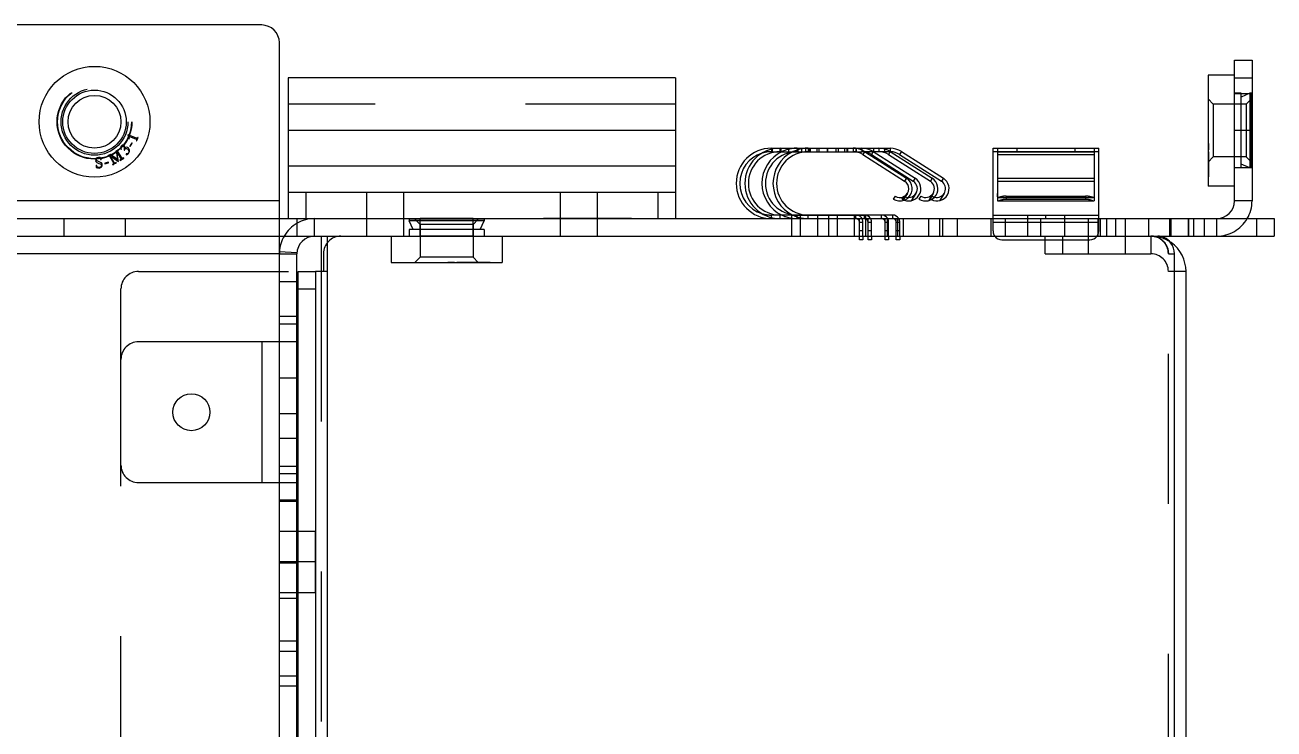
# Model space of a CAD drawing. Header units: millimetres. Extents: x 0 to 8948, y -1340 to 1100.
# Drawn here: x 5076 to 5146.9, y 346.2 to 386.2 of the extents above; entities that cross this region are included whole.
import ezdxf

# ---------------------------------------------------------------- set-up
doc = ezdxf.new("R2010")
doc.units = ezdxf.units.MM
doc.header["$LTSCALE"] = 85.25
doc.linetypes.add('HIDDEN', pattern=[0.2, 0.1, -0.1])
doc.layers.get('0').update_dxf_attribs({"linetype": 'CONTINUOUS'})
for name, color, linetype in [('02___PRT_ALL_AXES', 7, 'CONTINUOUS'), ('03___PRT_ALL_CURVES', 7, 'CONTINUOUS'), ('DEFAULT_2', 8, 'HIDDEN')]:
    doc.layers.add(name, color=color, linetype=linetype)

msp = doc.modelspace()

# ---------------------------------------------------------------- linework, layer by layer
at = {"color": 7, "linetype": 'Continuous'}
for p, q in [((5089.448, 386.243), (4981.948, 386.243)), ((5090.448, 374.243), (5090.448, 385.243)), ((5144.698, 384.243), (5145.698, 384.243)), ((5144.698, 376.243), (5144.698, 384.243)), ((5144.698, 383.393), (5143.198, 383.393)), ((5143.198, 383.393), (5143.198, 377.093)), ((5144.698, 383.243), (5145.698, 383.243)), ((5081.859, 380.007), (5081.848, 379.979)), ((5082.341, 379.807), (5081.859, 380.007)), ((5081.904, 379.924), (5082.318, 379.752)), ((5081.927, 379.797), (5081.904, 379.924)), ((5081.906, 379.792), (5081.927, 379.797)), ((5082.339, 379.709), (5082.328, 379.662)), ((5082.328, 379.662), (5082.342, 379.656)), ((5082.41, 379.858), (5082.387, 379.822)), ((5082.423, 379.853), (5082.41, 379.858)), ((5081.255, 378.606), (5080.849, 378.888)), ((5081.179, 379.087), (5081.255, 378.606)), ((5081.216, 379.022), (5081.435, 378.659)), ((5081.302, 378.486), (5081.216, 379.022)), ((5081.492, 378.7), (5081.279, 379.054)), ((5081.291, 379.123), (5081.333, 379.163)), ((5081.333, 379.163), (5081.326, 379.175)), ((5081.461, 379.179), (5081.479, 379.185)), ((5081.637, 379.131), (5081.657, 379.127)), ((5081.747, 378.896), (5081.754, 378.879)), ((5082.062, 379.545), (5081.948, 379.362)), ((5081.948, 379.362), (5081.981, 379.341)), ((5081.981, 379.341), (5082.095, 379.524)), ((5082.095, 379.524), (5082.062, 379.545)), ((5118.398, 379.243), (5118.398, 379.174)), ((5118.465, 379.192), (5118.465, 379.243)), ((5118.888, 379.243), (5118.888, 379.043)), ((5118.888, 379.043), (5123.537, 379.043)), ((5118.955, 379.043), (5118.955, 379.243)), ((5119.388, 379.043), (5119.388, 379.243)), ((5123.537, 379.243), (5123.537, 379.043)), ((5123.678, 379.03), (5123.586, 378.886)), ((5123.586, 378.886), (5125.967, 377.364)), ((5124.183, 379.054), (5124.076, 378.886)), ((5124.076, 378.886), (5126.457, 377.364)), ((5124.507, 379.043), (5124.201, 379.043)), ((5124.507, 379.243), (5124.507, 379.043)), ((5125.153, 379.054), (5125.046, 378.886)), ((5125.046, 378.886), (5127.427, 377.364)), ((5125.137, 379.243), (5125.137, 379.063)), ((5125.783, 379.054), (5125.676, 378.886)), ((5125.676, 378.886), (5128.057, 377.364)), ((5130.988, 375.243), (5130.988, 379.243)), ((5131.238, 379.043), (5130.988, 379.043)), ((5136.988, 379.043), (5136.738, 379.043)), ((5136.988, 375.243), (5136.988, 379.243)), ((5080.039, 378.277), (5080.052, 378.279)), ((5080.039, 378.277), (5080.044, 378.142)), ((5080.318, 378.579), (5080.306, 378.578)), ((5080.318, 378.578), (5080.311, 378.682)), ((5080.738, 378.446), (5080.532, 378.383)), ((5080.532, 378.383), (5080.543, 378.346)), ((5080.543, 378.346), (5080.75, 378.409)), ((5080.703, 378.8), (5080.71, 378.787)), ((5080.71, 378.787), (5080.786, 378.821)), ((5080.75, 378.409), (5080.738, 378.446)), ((5080.786, 378.821), (5081.034, 378.41)), ((5080.814, 378.826), (5081.302, 378.486)), ((5081.057, 378.424), (5080.814, 378.826)), ((5081.016, 378.347), (5080.978, 378.313)), ((5080.978, 378.313), (5080.986, 378.3)), ((5081.18, 378.434), (5081.103, 378.399)), ((5081.187, 378.422), (5081.18, 378.434)), ((5081.433, 378.6), (5081.392, 378.563)), ((5081.392, 378.563), (5081.4, 378.55)), ((5081.615, 378.697), (5081.541, 378.67)), ((5081.622, 378.684), (5081.615, 378.697)), ((5126.075, 377.533), (5125.967, 377.364)), ((5126.565, 377.533), (5126.457, 377.364)), ((5127.535, 377.533), (5127.427, 377.364)), ((5128.165, 377.533), (5128.057, 377.364)), ((5144.698, 377.093), (5143.198, 377.093)), ((5090.448, 376.243), (4774.448, 376.243)), ((5090.948, 376.743), (5090.948, 375.243)), ((5091.948, 376.743), (5091.948, 375.243)), ((5111.948, 376.743), (5111.948, 375.243)), ((5112.948, 376.743), (5112.948, 375.243)), ((5125.429, 376.522), (5125.321, 376.353)), ((5125.919, 376.522), (5125.811, 376.353)), ((5125.887, 376.311), (5125.855, 376.261)), ((5126.119, 376.674), (5125.996, 376.482)), ((5126.609, 376.674), (5126.345, 376.261)), ((5126.889, 376.522), (5126.781, 376.353)), ((5127.579, 376.674), (5127.315, 376.261)), ((5128.209, 376.674), (5127.945, 376.261)), ((5145.698, 376.243), (5144.698, 376.243)), ((5125.288, 375.443), (5118.888, 375.443)), ((5118.888, 375.243), (5118.888, 375.443)), ((5123.688, 375.243), (5123.688, 375.443)), ((5124.658, 375.243), (5124.658, 375.443)), ((5125.288, 375.243), (5125.288, 375.443)), ((5130.988, 375.443), (5136.988, 375.443)), ((4773.448, 375.243), (5146.948, 375.243)), ((5118.398, 375.243), (5118.398, 375.312)), ((5127.948, 375.243), (5127.948, 374.243)), ((5128.948, 375.243), (5128.948, 374.243)), ((5136.948, 375.243), (5136.948, 374.243)), ((5137.948, 375.243), (5137.948, 374.243)), ((5145.948, 375.243), (5145.948, 374.243)), ((5146.948, 375.243), (5146.948, 374.243)), ((5092.824, 374.243), (5092.824, 372.243)), ((5123.598, 374.043), (5123.398, 374.043)), ((5123.598, 374.243), (5123.598, 374.043)), ((5124.088, 374.043), (5123.888, 374.043)), ((5124.088, 374.243), (5124.088, 374.043)), ((5125.058, 374.043), (5124.858, 374.043)), ((5125.058, 374.243), (5125.058, 374.043)), ((5125.688, 374.043), (5125.488, 374.043)), ((5125.688, 374.243), (5125.688, 374.043)), ((5131.488, 374.043), (5136.488, 374.043)), ((5090.448, 373.243), (5091.448, 373.243)), ((5091.449, 373.297), (5090.451, 373.35)), ((5091.508, 372.243), (5092.508, 372.243)), ((5091.508, 324.943), (5091.508, 372.243)), ((5141.948, 372.243), (5141.29, 372.243)), ((5091.508, 371.243), (5092.508, 371.243)), ((5091.448, 369.243), (5090.448, 369.243)), ((5091.448, 359.243), (5090.448, 359.243))]:
    msp.add_line(p, q, dxfattribs=at)
at = {"color": 3, "linetype": 'Continuous'}
for p, q in [((5145.698, 384.243), (5145.698, 376.243)), ((5112.948, 383.243), (5090.948, 383.243)), ((5090.948, 383.243), (5090.948, 376.743)), ((5112.948, 383.243), (5112.948, 376.743)), ((5112.948, 380.243), (5090.948, 380.243)), ((5118.398, 379.243), (5125.137, 379.243)), ((5123.75, 379.018), (5126.075, 377.533)), ((5124.183, 379.054), (5126.565, 377.533)), ((5125.153, 379.054), (5127.535, 377.533)), ((5125.783, 379.054), (5128.165, 377.533)), ((5130.988, 379.243), (5136.988, 379.243)), ((5131.238, 379.243), (5131.238, 376.261)), ((5131.238, 379.054), (5136.738, 379.054)), ((5136.738, 379.243), (5136.738, 376.261)), ((5090.948, 378.243), (5112.948, 378.243)), ((5131.238, 377.533), (5136.738, 377.533)), ((5090.948, 376.743), (5112.948, 376.743)), ((5131.255, 376.243), (5136.721, 376.243)), ((4774.448, 374.243), (5146.948, 374.243)), ((5090.448, 308.243), (5090.448, 374.243)), ((5093.166, 374.243), (5093.166, 324.943)), ((5123.398, 374.043), (5123.398, 374.243)), ((5123.888, 374.043), (5123.888, 374.243)), ((5124.858, 374.043), (5124.858, 374.243)), ((5125.488, 374.043), (5125.488, 374.243)), ((5090.448, 373.243), (4774.448, 373.243)), ((5091.448, 308.243), (5091.448, 373.243)), ((5141.29, 324.943), (5141.29, 373.243)), ((5092.508, 372.243), (5092.508, 324.943)), ((5093.166, 372.243), (5092.521, 372.243)), ((5141.948, 324.943), (5141.948, 372.243)), ((5091.448, 368.243), (5090.448, 368.243)), ((5090.448, 360.243), (5091.448, 360.243))]:
    msp.add_line(p, q, dxfattribs=at)
at = {"color": 7, "linetype": 'Continuous'}
for radius in [3.15, 1.8, 1.5]:
    msp.add_circle((5079.948, 380.743), radius, dxfattribs=at)
for centre, radius, start, end in [((5089.448, 385.243), 1, 0, 90), ((5080.515, 380.362), 1.438, 297.53662, 301.08982), ((5118.398, 377.243), 1.8, 107.45801, 252.54199), ((5118.888, 377.243), 1.8, 90, 270), ((5119.858, 377.243), 1.8, 90, 270), ((5120.488, 377.243), 1.8, 90, 270), ((5123.047, 378.043), 1, 57.42764, 90), ((5123.537, 378.043), 1, 57.42764, 90), ((5124.507, 378.043), 1, 57.42764, 90), ((5125.137, 378.043), 1, 57.42764, 87.70204), ((5126.188, 376.943), 0.5, 237.42764, 57.42764), ((5125.698, 376.943), 0.5, 299.22956, 57.42764), ((5127.158, 376.943), 0.5, 237.42764, 57.42764), ((5127.788, 376.943), 0.5, 255.51674, 57.42764), ((5125.698, 376.943), 0.5, 237.42764, 293.29079), ((5143.698, 376.243), 1, 270, 0), ((5123.688, 375.043), 0.4, 30.35556, 90), ((5124.658, 375.043), 0.4, 30.35556, 90), ((5125.288, 375.043), 0.4, 30.35556, 90), ((5092.448, 373.243), 2, 149.85065, 176.92308), ((5131.488, 374.543), 0.5, 216.98741, 270), ((5136.488, 374.543), 0.5, 270, 321.42857)]:
    msp.add_arc(centre, radius, start, end, dxfattribs=at)
at = {"color": 3, "linetype": 'Continuous'}
for centre, radius, start, end in [((5118.398, 377.243), 2, 90, 270), ((5118.888, 377.243), 2, 90, 270), ((5119.858, 377.243), 2, 115.38908, 244.61092), ((5120.488, 377.243), 2, 117.0318, 242.9682), ((5123.537, 378.043), 1.2, 57.42764, 90), ((5124.507, 378.043), 1.2, 57.42764, 90), ((5125.137, 378.043), 1.2, 57.42764, 90), ((5126.188, 376.943), 0.7, 237.42764, 57.42764), ((5125.698, 376.943), 0.7, 314.42882, 57.42764), ((5127.158, 376.943), 0.7, 237.42764, 57.42764), ((5127.788, 376.943), 0.7, 242.93921, 57.42764), ((5125.698, 376.943), 0.7, 237.42764, 290.25613), ((5143.698, 376.243), 2, 329.86467, 0), ((5092.448, 373.243), 1, 90, 180), ((5139.948, 372.243), 2, 0, 54.74975)]:
    msp.add_arc(centre, radius, start, end, dxfattribs=at)
at = {"color": 7, "linetype": 'Continuous'}
for points in [[(5081.848, 379.979), (5081.877, 379.903), (5081.897, 379.841), (5081.906, 379.792)], [(5082.318, 379.752), (5082.337, 379.744), (5082.344, 379.729), (5082.339, 379.709)], [(5082.387, 379.822), (5082.375, 379.804), (5082.361, 379.799), (5082.341, 379.807)], [(5082.342, 379.656), (5082.352, 379.685), (5082.365, 379.719), (5082.38, 379.755)], [(5082.38, 379.755), (5082.395, 379.792), (5082.409, 379.824), (5082.423, 379.853)], [(5080.849, 378.888), (5080.837, 378.878), (5080.813, 378.863), (5080.779, 378.843)], [(5081.326, 379.175), (5081.305, 379.16), (5081.282, 379.146), (5081.257, 379.131)], [(5081.279, 379.054), (5081.27, 379.068), (5081.266, 379.081), (5081.268, 379.091)], [(5081.268, 379.091), (5081.27, 379.1), (5081.277, 379.111), (5081.291, 379.123)], [(5081.434, 379.288), (5081.432, 379.256), (5081.441, 379.219), (5081.461, 379.179)], [(5081.474, 379.378), (5081.449, 379.35), (5081.436, 379.32), (5081.434, 379.288)], [(5081.479, 379.185), (5081.466, 379.212), (5081.461, 379.238), (5081.465, 379.264)], [(5081.465, 379.264), (5081.469, 379.29), (5081.478, 379.313), (5081.494, 379.331)], [(5081.553, 379.422), (5081.523, 379.417), (5081.497, 379.403), (5081.474, 379.378)], [(5081.494, 379.331), (5081.511, 379.349), (5081.531, 379.359), (5081.552, 379.361)], [(5081.552, 379.361), (5081.575, 379.363), (5081.596, 379.357), (5081.614, 379.34)], [(5081.624, 379.405), (5081.607, 379.42), (5081.583, 379.426), (5081.553, 379.422)], [(5081.614, 379.34), (5081.64, 379.317), (5081.648, 379.265), (5081.64, 379.183)], [(5081.658, 379.341), (5081.653, 379.368), (5081.642, 379.389), (5081.624, 379.405)], [(5081.64, 379.183), (5081.638, 379.165), (5081.637, 379.147), (5081.637, 379.131)], [(5081.657, 379.127), (5081.658, 379.158), (5081.665, 379.182), (5081.68, 379.199)], [(5081.66, 379.239), (5081.663, 379.281), (5081.663, 379.315), (5081.658, 379.341)], [(5081.76, 379.292), (5081.72, 379.291), (5081.687, 379.273), (5081.66, 379.239)], [(5081.68, 379.199), (5081.699, 379.221), (5081.725, 379.23), (5081.756, 379.227)], [(5081.754, 378.916), (5081.749, 378.91), (5081.747, 378.904), (5081.747, 378.896)], [(5081.79, 378.931), (5081.773, 378.928), (5081.761, 378.923), (5081.754, 378.916)], [(5081.754, 378.879), (5081.764, 378.87), (5081.78, 378.87), (5081.802, 378.88)], [(5081.756, 379.227), (5081.788, 379.224), (5081.818, 379.21), (5081.847, 379.184)], [(5081.87, 379.247), (5081.836, 379.277), (5081.799, 379.292), (5081.76, 379.292)], [(5081.876, 378.97), (5081.86, 378.952), (5081.831, 378.939), (5081.79, 378.931)], [(5081.802, 378.88), (5081.823, 378.89), (5081.849, 378.91), (5081.877, 378.941)], [(5081.847, 379.184), (5081.881, 379.153), (5081.901, 379.116), (5081.906, 379.074)], [(5081.939, 379.1), (5081.937, 379.158), (5081.914, 379.207), (5081.87, 379.247)], [(5081.906, 379.074), (5081.911, 379.031), (5081.9, 378.997), (5081.876, 378.97)], [(5081.877, 378.941), (5081.92, 378.989), (5081.941, 379.042), (5081.939, 379.1)], [(5080.05, 378.653), (5080.02, 378.621), (5080.007, 378.584), (5080.012, 378.541)], [(5080.012, 378.541), (5080.016, 378.507), (5080.031, 378.478), (5080.058, 378.454)], [(5080.175, 378.708), (5080.122, 378.702), (5080.08, 378.683), (5080.05, 378.653)], [(5080.118, 378.174), (5080.084, 378.2), (5080.062, 378.234), (5080.052, 378.279)], [(5080.059, 378.576), (5080.056, 378.601), (5080.064, 378.624), (5080.084, 378.645)], [(5080.058, 378.454), (5080.086, 378.43), (5080.133, 378.405), (5080.199, 378.38)], [(5080.091, 378.523), (5080.071, 378.538), (5080.061, 378.556), (5080.059, 378.576)], [(5080.084, 378.645), (5080.104, 378.666), (5080.131, 378.679), (5080.163, 378.682)], [(5080.209, 378.466), (5080.15, 378.49), (5080.111, 378.508), (5080.091, 378.523)], [(5080.225, 378.143), (5080.187, 378.139), (5080.152, 378.149), (5080.118, 378.174)], [(5080.163, 378.682), (5080.232, 378.689), (5080.279, 378.654), (5080.306, 378.578)], [(5080.311, 378.682), (5080.273, 378.705), (5080.228, 378.714), (5080.175, 378.708)], [(5080.199, 378.38), (5080.247, 378.361), (5080.281, 378.344), (5080.303, 378.328)], [(5080.208, 378.116), (5080.272, 378.123), (5080.319, 378.144), (5080.351, 378.178)], [(5080.341, 378.402), (5080.314, 378.421), (5080.269, 378.443), (5080.209, 378.466)], [(5080.311, 378.184), (5080.289, 378.16), (5080.26, 378.147), (5080.225, 378.143)], [(5080.303, 378.328), (5080.325, 378.312), (5080.337, 378.29), (5080.34, 378.264)], [(5080.34, 378.264), (5080.343, 378.234), (5080.333, 378.207), (5080.311, 378.184)], [(5080.391, 378.307), (5080.386, 378.35), (5080.369, 378.382), (5080.341, 378.402)], [(5080.351, 378.178), (5080.383, 378.213), (5080.396, 378.256), (5080.391, 378.307)], [(5080.779, 378.843), (5080.738, 378.818), (5080.712, 378.803), (5080.703, 378.8)], [(5080.986, 378.3), (5081.025, 378.326), (5081.059, 378.348), (5081.085, 378.364)], [(5081.044, 378.38), (5081.043, 378.373), (5081.033, 378.362), (5081.016, 378.347)], [(5081.034, 378.41), (5081.041, 378.398), (5081.045, 378.387), (5081.044, 378.38)], [(5081.103, 378.399), (5081.087, 378.391), (5081.072, 378.399), (5081.057, 378.424)], [(5081.085, 378.364), (5081.121, 378.385), (5081.155, 378.405), (5081.187, 378.422)], [(5081.4, 378.55), (5081.441, 378.577), (5081.477, 378.6), (5081.51, 378.62)], [(5081.449, 378.625), (5081.449, 378.618), (5081.444, 378.609), (5081.433, 378.6)], [(5081.435, 378.659), (5081.445, 378.643), (5081.449, 378.632), (5081.449, 378.625)], [(5081.516, 378.67), (5081.509, 378.673), (5081.502, 378.684), (5081.492, 378.7)], [(5081.51, 378.62), (5081.534, 378.634), (5081.572, 378.656), (5081.622, 378.684)], [(5081.541, 378.67), (5081.531, 378.666), (5081.522, 378.666), (5081.516, 378.67)], [(5080.044, 378.142), (5080.095, 378.119), (5080.15, 378.11), (5080.208, 378.116)]]:
    msp.add_open_spline(points, degree=3, dxfattribs=at)
at = {"color": 3, "linetype": 'Continuous'}
for points, knots in [([(5131.238, 376.261), (5131.238, 376.256), (5131.239, 376.246), (5131.249, 376.243), (5131.253, 376.243)], [0, 0, 0, 0, 0.522737, 1, 1, 1, 1]), ([(5136.722, 376.243), (5136.727, 376.243), (5136.737, 376.246), (5136.738, 376.256), (5136.738, 376.261)], [0, 0, 0, 0, 0.477267, 1, 1, 1, 1])]:
    msp.add_open_spline(points, degree=3, knots=knots, dxfattribs=at)
for points in [[(5140.71, 374.167), (5140.598, 374.216), (5140.473, 374.243), (5140.35, 374.243)], [(5141.093, 373.856), (5140.996, 373.989), (5140.86, 374.101), (5140.71, 374.167)], [(5141.29, 373.243), (5141.29, 373.458), (5141.219, 373.682), (5141.093, 373.856)]]:
    msp.add_open_spline(points, degree=3, dxfattribs=at)
at = {"layer": '02___PRT_ALL_AXES', "color": 8, "linetype": 'HIDDEN'}
for p, q in [((5144.698, 382.343), (5145.698, 382.343)), ((5144.698, 378.143), (5144.698, 382.343)), ((5145.698, 378.143), (5145.698, 382.343)), ((5145.698, 380.243), (5144.698, 380.243)), ((5144.698, 378.143), (5145.698, 378.143)), ((5095.398, 376.743), (5097.498, 376.743)), ((5095.398, 376.743), (5095.398, 374.243)), ((5097.498, 376.743), (5097.498, 374.243)), ((5106.398, 376.743), (5108.498, 376.743)), ((5106.398, 376.743), (5106.398, 374.243)), ((5108.498, 376.743), (5108.498, 374.243)), ((5119.548, 375.443), (5123.738, 375.443)), ((5119.548, 375.443), (5119.548, 374.243)), ((5120.038, 375.443), (5120.038, 374.243)), ((5121.008, 375.443), (5121.008, 374.243)), ((5121.638, 375.443), (5121.638, 374.243)), ((5121.648, 375.443), (5121.648, 374.243)), ((5122.138, 375.443), (5122.138, 374.243)), ((5123.108, 375.443), (5123.108, 374.243)), ((5123.738, 375.443), (5123.738, 374.243)), ((5132.938, 375.443), (5135.038, 375.443)), ((5132.938, 375.443), (5132.938, 374.243)), ((5133.988, 375.243), (5133.988, 375.443)), ((5135.038, 375.443), (5135.038, 374.243)), ((5078.198, 375.243), (5081.698, 375.243)), ((5078.198, 375.243), (5078.198, 374.243)), ((5081.698, 375.243), (5081.698, 374.243)), ((5090.448, 374.243), (5090.448, 375.243)), ((5095.398, 375.243), (5097.498, 375.243)), ((5101.448, 375.243), (5098.448, 375.243)), ((5098.448, 374.243), (5098.448, 375.243)), ((5101.448, 374.243), (5101.448, 375.243)), ((5106.398, 375.243), (5108.498, 375.243)), ((5119.548, 375.243), (5123.738, 375.243)), ((5132.938, 375.243), (5135.038, 375.243)), ((5136.398, 375.243), (5138.498, 375.243)), ((5136.398, 375.243), (5136.398, 373.243)), ((5137.448, 374.243), (5137.448, 375.243)), ((5138.498, 375.243), (5138.498, 373.243)), ((5078.198, 374.243), (5081.698, 374.243)), ((5095.398, 374.243), (5097.498, 374.243)), ((5101.448, 374.243), (5098.448, 374.243)), ((5106.398, 374.243), (5108.498, 374.243)), ((5119.548, 374.243), (5123.738, 374.243)), ((5132.938, 374.243), (5135.038, 374.243)), ((5136.398, 374.243), (5138.498, 374.243)), ((5136.398, 373.243), (5138.498, 373.243)), ((5090.448, 357.493), (5091.448, 357.493)), ((5090.448, 353.993), (5090.448, 357.493)), ((5091.448, 353.993), (5091.448, 357.493)), ((5091.508, 357.493), (5092.508, 357.493)), ((5091.508, 353.993), (5091.508, 357.493)), ((5092.508, 353.993), (5092.508, 357.493)), ((5091.448, 355.743), (5090.448, 355.743)), ((5092.508, 355.743), (5091.508, 355.743)), ((5090.448, 353.993), (5091.448, 353.993)), ((5091.508, 353.993), (5092.508, 353.993))]:
    msp.add_line(p, q, dxfattribs=at)
msp.add_circle((5079.948, 380.743), 2.1, dxfattribs=at)
at = {"layer": '02___PRT_ALL_AXES', "color": 3, "linetype": 'Continuous'}
msp.add_circle((5085.448, 364.243), 1.05, dxfattribs=at)
at = {"layer": '03___PRT_ALL_CURVES', "color": 8, "linetype": 'HIDDEN'}
msp.add_line((5110.448, 375.243), (5105.448, 375.243), dxfattribs=at)
at = {"layer": 'DEFAULT_2', "color": 8, "linetype": 'HIDDEN'}
for p, q in [((5112.948, 381.743), (5090.948, 381.743)), ((5143.498, 381.743), (5143.198, 382.043)), ((5145.368, 381.743), (5143.498, 381.743)), ((5143.498, 381.743), (5143.498, 378.743)), ((5145.078, 382.368), (5144.698, 382.368)), ((5145.568, 382.368), (5145.078, 382.143)), ((5145.078, 378.118), (5145.078, 382.368)), ((5145.668, 382.043), (5145.368, 381.743)), ((5145.368, 381.743), (5145.368, 378.743)), ((5145.668, 382.368), (5145.568, 382.368)), ((5145.568, 382.368), (5145.568, 378.118)), ((5145.668, 378.118), (5145.668, 382.368)), ((5118.398, 379.174), (5118.398, 379.043)), ((5118.398, 379.043), (5118.888, 379.043)), ((5118.448, 379.043), (5118.448, 379.243)), ((5118.465, 379.043), (5118.465, 379.192)), ((5118.898, 379.043), (5118.898, 379.243)), ((5118.938, 379.043), (5118.938, 379.243)), ((5119.858, 379.243), (5119.858, 379.043)), ((5119.908, 379.043), (5119.908, 379.243)), ((5119.925, 379.043), (5119.925, 379.243)), ((5120.098, 379.243), (5120.098, 379.043)), ((5120.358, 379.043), (5120.358, 379.243)), ((5120.488, 379.243), (5120.488, 379.043)), ((5120.538, 379.043), (5120.538, 379.243)), ((5120.555, 379.043), (5120.555, 379.243)), ((5120.588, 379.243), (5120.588, 379.043)), ((5120.598, 379.243), (5120.598, 379.043)), ((5120.988, 379.043), (5120.988, 379.243)), ((5121.088, 379.243), (5121.088, 379.043)), ((5121.098, 379.243), (5121.098, 379.043)), ((5121.558, 379.243), (5121.558, 379.043)), ((5121.588, 379.243), (5121.588, 379.043)), ((5122.058, 379.243), (5122.058, 379.043)), ((5122.188, 379.243), (5122.188, 379.043)), ((5122.558, 379.243), (5122.558, 379.043)), ((5122.688, 379.243), (5122.688, 379.043)), ((5122.748, 379.043), (5122.748, 379.243)), ((5123.047, 379.243), (5123.047, 379.043)), ((5123.188, 379.243), (5123.188, 379.043)), ((5123.238, 379.043), (5123.238, 379.243)), ((5124.201, 379.043), (5123.537, 379.043)), ((5123.693, 379.054), (5123.678, 379.03)), ((5123.693, 379.054), (5123.75, 379.018)), ((5124.208, 379.043), (5124.208, 379.243)), ((5125.137, 379.043), (5124.507, 379.043)), ((5124.838, 379.043), (5124.838, 379.243)), ((5125.137, 379.063), (5125.137, 379.043)), ((5131.238, 379.043), (5136.738, 379.043)), ((5131.238, 378.886), (5136.738, 378.886)), ((5132.338, 379.243), (5132.338, 379.043)), ((5135.638, 379.243), (5135.638, 379.043)), ((5143.218, 379.507), (5143.198, 379.507)), ((5143.198, 379.479), (5143.218, 379.479)), ((5143.218, 379.424), (5143.198, 379.424)), ((5143.218, 379.358), (5143.198, 379.358)), ((5143.218, 379.353), (5143.198, 379.353)), ((5143.198, 379.322), (5143.218, 379.322)), ((5143.218, 379.307), (5143.198, 379.307)), ((5143.198, 379.303), (5143.218, 379.303)), ((5143.218, 379.297), (5143.198, 379.297)), ((5143.218, 379.292), (5143.198, 379.292)), ((5143.218, 379.255), (5143.198, 379.255)), ((5143.198, 379.252), (5143.218, 379.252)), ((5143.218, 379.209), (5143.198, 379.209)), ((5143.218, 379.162), (5143.198, 379.162)), ((5143.198, 379.156), (5143.218, 379.156)), ((5143.218, 379.045), (5143.198, 379.045)), ((5143.218, 379.024), (5143.198, 379.024)), ((5143.218, 378.923), (5143.198, 378.923)), ((5143.218, 378.922), (5143.198, 378.922)), ((5143.218, 378.905), (5143.198, 378.905)), ((5143.218, 378.878), (5143.198, 378.878)), ((5143.218, 379.507), (5143.218, 379.156)), ((5143.218, 379.045), (5143.218, 377.614)), ((5143.218, 378.862), (5143.198, 378.862)), ((5143.218, 378.862), (5143.198, 378.862)), ((5143.218, 378.861), (5143.198, 378.861)), ((5143.218, 378.841), (5143.198, 378.841)), ((5143.218, 378.84), (5143.198, 378.84)), ((5143.218, 378.831), (5143.198, 378.831)), ((5143.218, 378.792), (5143.198, 378.792)), ((5143.218, 378.788), (5143.198, 378.788)), ((5143.218, 378.764), (5143.198, 378.764)), ((5143.218, 378.747), (5143.198, 378.747)), ((5143.498, 378.743), (5143.198, 378.443)), ((5143.218, 378.739), (5143.198, 378.739)), ((5143.218, 378.727), (5143.198, 378.727)), ((5143.218, 378.727), (5143.198, 378.727)), ((5143.218, 378.699), (5143.198, 378.699)), ((5143.218, 378.684), (5143.198, 378.684)), ((5143.218, 378.683), (5143.198, 378.683)), ((5143.218, 378.679), (5143.198, 378.679)), ((5143.198, 378.675), (5143.218, 378.675)), ((5143.218, 378.663), (5143.198, 378.663)), ((5143.218, 378.631), (5143.198, 378.631)), ((5143.218, 378.631), (5143.198, 378.631)), ((5143.198, 378.627), (5143.218, 378.627)), ((5143.218, 378.623), (5143.198, 378.623)), ((5143.218, 378.6), (5143.198, 378.6)), ((5143.218, 378.591), (5143.198, 378.591)), ((5143.218, 378.587), (5143.198, 378.587)), ((5143.218, 378.574), (5143.198, 378.574)), ((5143.198, 378.554), (5143.218, 378.554)), ((5143.218, 378.522), (5143.198, 378.522)), ((5143.218, 378.47), (5143.198, 378.47)), ((5143.218, 378.441), (5143.198, 378.441)), ((5143.218, 378.431), (5143.198, 378.431)), ((5143.218, 378.416), (5143.198, 378.416)), ((5143.218, 378.396), (5143.198, 378.396)), ((5143.198, 378.388), (5143.218, 378.388)), ((5143.218, 378.38), (5143.198, 378.38)), ((5143.198, 378.379), (5143.218, 378.379)), ((5143.198, 378.372), (5143.218, 378.372)), ((5143.218, 378.343), (5143.198, 378.343)), ((5143.218, 378.326), (5143.198, 378.326)), ((5143.218, 378.321), (5143.198, 378.321)), ((5143.218, 378.3), (5143.198, 378.3)), ((5143.218, 378.287), (5143.198, 378.287)), ((5143.218, 378.21), (5143.198, 378.21)), ((5143.218, 378.208), (5143.198, 378.208)), ((5143.218, 378.2), (5143.198, 378.2)), ((5143.218, 378.197), (5143.198, 378.197)), ((5143.218, 378.184), (5143.198, 378.184)), ((5143.218, 378.183), (5143.198, 378.183)), ((5143.218, 378.182), (5143.198, 378.182)), ((5143.218, 378.17), (5143.198, 378.17)), ((5143.198, 378.17), (5143.218, 378.17)), ((5143.198, 378.167), (5143.218, 378.167)), ((5145.368, 378.743), (5143.498, 378.743)), ((5145.568, 378.118), (5145.078, 378.343)), ((5145.668, 378.443), (5145.368, 378.743)), ((5143.198, 378.159), (5143.218, 378.159)), ((5143.218, 378.153), (5143.198, 378.153)), ((5143.218, 378.145), (5143.198, 378.145)), ((5143.218, 378.125), (5143.198, 378.125)), ((5143.218, 378.12), (5143.198, 378.12)), ((5143.218, 378.106), (5143.198, 378.106)), ((5143.218, 378.1), (5143.198, 378.1)), ((5143.218, 378.079), (5143.198, 378.079)), ((5143.218, 378.078), (5143.198, 378.078)), ((5143.218, 378.076), (5143.198, 378.076)), ((5143.218, 378.063), (5143.198, 378.063)), ((5143.198, 378.05), (5143.218, 378.05)), ((5143.218, 378.041), (5143.198, 378.041)), ((5143.218, 378.023), (5143.198, 378.023)), ((5143.218, 377.986), (5143.198, 377.986)), ((5143.218, 377.966), (5143.198, 377.966)), ((5143.218, 377.954), (5143.198, 377.954)), ((5143.218, 377.946), (5143.198, 377.946)), ((5143.218, 377.934), (5143.198, 377.934)), ((5143.218, 377.924), (5143.198, 377.924)), ((5143.218, 377.922), (5143.198, 377.922)), ((5143.198, 377.91), (5143.218, 377.91)), ((5143.218, 377.909), (5143.198, 377.909)), ((5143.218, 377.902), (5143.198, 377.902)), ((5143.198, 377.899), (5143.218, 377.899)), ((5143.198, 377.896), (5143.218, 377.896)), ((5143.218, 377.883), (5143.198, 377.883)), ((5143.218, 377.88), (5143.198, 377.88)), ((5143.218, 377.88), (5143.198, 377.88)), ((5143.218, 377.864), (5143.198, 377.864)), ((5143.218, 377.847), (5143.198, 377.847)), ((5143.218, 377.846), (5143.198, 377.846)), ((5143.218, 377.828), (5143.198, 377.828)), ((5143.218, 377.813), (5143.198, 377.813)), ((5143.218, 377.807), (5143.198, 377.807)), ((5143.198, 377.8), (5143.218, 377.8)), ((5143.218, 377.779), (5143.198, 377.779)), ((5143.218, 377.777), (5143.198, 377.777)), ((5143.218, 377.764), (5143.198, 377.764)), ((5143.218, 377.684), (5143.198, 377.684)), ((5143.218, 377.678), (5143.198, 377.678)), ((5143.218, 377.674), (5143.198, 377.674)), ((5143.218, 377.643), (5143.198, 377.643)), ((5143.198, 377.642), (5143.218, 377.642)), ((5143.218, 377.616), (5143.198, 377.616)), ((5143.198, 377.614), (5143.218, 377.614)), ((5145.078, 378.118), (5144.698, 378.118)), ((5145.668, 378.118), (5145.568, 378.118)), ((5131.238, 377.364), (5136.738, 377.364)), ((5125.996, 376.482), (5125.887, 376.311)), ((5127.519, 376.522), (5127.411, 376.353)), ((5131.296, 376.443), (5136.679, 376.443)), ((5131.738, 376.522), (5136.238, 376.522)), ((5131.738, 376.522), (5131.738, 376.353)), ((5131.738, 376.353), (5136.238, 376.353)), ((5136.238, 376.522), (5136.238, 376.353)), ((5118.888, 375.443), (5118.398, 375.443)), ((5118.398, 375.312), (5118.398, 375.443)), ((5119.858, 375.243), (5119.858, 375.443)), ((5120.488, 375.243), (5120.488, 375.443)), ((5123.198, 375.243), (5123.198, 375.443)), ((5091.448, 375.243), (5091.448, 374.243)), ((5092.448, 374.243), (5092.448, 375.243)), ((5102.073, 375.213), (5097.823, 375.213)), ((5097.823, 375.213), (5097.823, 375.113)), ((5102.073, 375.113), (5097.823, 375.113)), ((5098.048, 374.623), (5097.823, 375.113)), ((5102.073, 374.623), (5097.823, 374.623)), ((5097.823, 374.623), (5097.823, 374.243)), ((5098.448, 374.913), (5098.148, 375.213)), ((5101.448, 374.913), (5098.448, 374.913)), ((5098.448, 374.913), (5098.448, 373.043)), ((5101.448, 374.913), (5101.748, 375.213)), ((5101.448, 374.913), (5101.448, 373.043)), ((5101.848, 374.623), (5102.073, 375.113)), ((5102.073, 375.213), (5102.073, 375.113)), ((5102.073, 374.623), (5102.073, 374.243)), ((5123.398, 375.043), (5123.398, 375.243)), ((5123.398, 375.043), (5123.598, 375.043)), ((5123.398, 374.243), (5123.398, 375.043)), ((5123.598, 374.243), (5123.598, 375.043)), ((5123.888, 375.043), (5123.888, 375.243)), ((5123.888, 375.043), (5124.088, 375.043)), ((5123.888, 374.243), (5123.888, 375.043)), ((5124.088, 374.243), (5124.088, 375.043)), ((5124.858, 375.043), (5124.858, 375.243)), ((5124.858, 375.043), (5125.058, 375.043)), ((5124.858, 374.243), (5124.858, 375.043)), ((5124.998, 374.243), (5124.998, 375.243)), ((5125.058, 374.243), (5125.058, 375.043)), ((5125.488, 375.043), (5125.488, 375.243)), ((5125.488, 375.043), (5125.688, 375.043)), ((5125.488, 374.243), (5125.488, 375.043)), ((5125.588, 374.243), (5125.588, 375.243)), ((5125.688, 374.243), (5125.688, 375.043)), ((5125.898, 374.243), (5125.898, 375.243)), ((5125.908, 374.243), (5125.908, 375.243)), ((5127.338, 374.243), (5127.338, 375.243)), ((5128.138, 374.243), (5128.138, 375.243)), ((5130.888, 374.243), (5130.888, 375.243)), ((5130.988, 374.543), (5130.988, 375.243)), ((5130.988, 375.043), (5136.988, 375.043)), ((5131.698, 374.243), (5131.698, 375.243)), ((5133.698, 374.243), (5133.698, 375.243)), ((5136.988, 374.543), (5136.988, 375.243)), ((5137.088, 374.243), (5137.088, 375.243)), ((5139.838, 374.243), (5139.838, 375.243)), ((5141.038, 374.243), (5141.038, 375.243)), ((5141.098, 374.243), (5141.098, 375.243)), ((5142.098, 374.243), (5142.098, 375.243)), ((5142.108, 374.243), (5142.108, 375.243)), ((5142.388, 374.243), (5142.388, 375.243)), ((5142.998, 374.243), (5142.998, 375.243)), ((5143.698, 374.243), (5143.698, 375.243)), ((5096.798, 374.243), (5096.798, 372.743)), ((5103.098, 374.243), (5103.098, 372.743)), ((5123.598, 374.543), (5123.398, 374.543)), ((5124.088, 374.543), (5123.888, 374.543)), ((5125.058, 374.543), (5124.858, 374.543)), ((5125.688, 374.543), (5125.488, 374.543)), ((5133.948, 373.243), (5133.948, 374.243)), ((5134.948, 373.243), (5134.948, 374.243)), ((5139.948, 374.243), (5139.948, 373.243)), ((5092.948, 373.243), (5092.948, 372.243)), ((5133.948, 373.243), (5139.948, 373.243)), ((5140.948, 373.243), (5141.29, 373.243)), ((5140.948, 324.943), (5140.948, 373.243)), ((5096.798, 372.743), (5103.098, 372.743)), ((5098.448, 373.043), (5098.148, 372.743)), ((5101.448, 373.043), (5098.448, 373.043)), ((5100.011, 372.763), (5100.392, 372.763)), ((5100.011, 372.763), (5100.011, 372.743)), ((5100.012, 372.763), (5100.012, 372.743)), ((5100.039, 372.763), (5100.039, 372.743)), ((5100.044, 372.743), (5100.044, 372.763)), ((5100.05, 372.763), (5100.05, 372.743)), ((5100.052, 372.763), (5100.052, 372.743)), ((5100.058, 372.763), (5100.058, 372.743)), ((5100.058, 372.763), (5100.058, 372.743)), ((5100.084, 372.763), (5100.084, 372.743)), ((5100.091, 372.763), (5100.091, 372.743)), ((5100.118, 372.763), (5100.118, 372.743)), ((5100.163, 372.763), (5100.163, 372.743)), ((5100.175, 372.763), (5100.175, 372.743)), ((5100.199, 372.763), (5100.199, 372.743)), ((5100.208, 372.763), (5100.208, 372.743)), ((5100.209, 372.763), (5100.209, 372.743)), ((5100.225, 372.763), (5100.225, 372.743)), ((5100.303, 372.763), (5100.303, 372.743)), ((5100.306, 372.763), (5100.306, 372.743)), ((5100.311, 372.743), (5100.311, 372.763)), ((5100.311, 372.763), (5100.311, 372.743)), ((5100.318, 372.763), (5100.318, 372.743)), ((5100.34, 372.763), (5100.34, 372.743)), ((5100.34, 372.743), (5100.34, 372.763)), ((5100.341, 372.763), (5100.341, 372.743)), ((5100.351, 372.763), (5100.351, 372.743)), ((5100.391, 372.763), (5100.391, 372.743)), ((5100.392, 372.743), (5100.392, 372.763)), ((5100.532, 372.763), (5102.423, 372.763)), ((5100.532, 372.763), (5100.532, 372.743)), ((5100.543, 372.763), (5100.543, 372.743)), ((5100.703, 372.763), (5100.703, 372.743)), ((5100.71, 372.763), (5100.71, 372.743)), ((5100.738, 372.763), (5100.738, 372.743)), ((5100.75, 372.763), (5100.75, 372.743)), ((5100.779, 372.763), (5100.779, 372.743)), ((5100.786, 372.763), (5100.786, 372.743)), ((5100.814, 372.763), (5100.814, 372.743)), ((5100.849, 372.743), (5100.849, 372.763)), ((5100.978, 372.763), (5100.978, 372.743)), ((5100.986, 372.743), (5100.986, 372.763)), ((5101.016, 372.763), (5101.016, 372.743)), ((5101.034, 372.743), (5101.034, 372.763)), ((5101.044, 372.763), (5101.044, 372.743)), ((5101.057, 372.763), (5101.057, 372.743)), ((5101.085, 372.763), (5101.085, 372.743)), ((5101.103, 372.743), (5101.103, 372.763)), ((5101.179, 372.763), (5101.179, 372.743)), ((5101.18, 372.763), (5101.18, 372.743)), ((5101.187, 372.763), (5101.187, 372.743)), ((5101.216, 372.763), (5101.216, 372.743)), ((5101.255, 372.763), (5101.255, 372.743)), ((5101.257, 372.763), (5101.257, 372.743)), ((5101.267, 372.763), (5101.267, 372.743)), ((5101.268, 372.763), (5101.268, 372.743)), ((5101.279, 372.743), (5101.279, 372.763)), ((5101.291, 372.763), (5101.291, 372.743)), ((5101.302, 372.763), (5101.302, 372.743)), ((5101.326, 372.743), (5101.326, 372.763)), ((5101.333, 372.763), (5101.333, 372.743)), ((5101.392, 372.763), (5101.392, 372.743)), ((5101.4, 372.743), (5101.4, 372.763)), ((5101.433, 372.763), (5101.433, 372.743)), ((5101.434, 372.763), (5101.434, 372.743)), ((5101.435, 372.743), (5101.435, 372.763)), ((5101.448, 373.043), (5101.748, 372.743)), ((5101.449, 372.763), (5101.449, 372.743)), ((5101.461, 372.763), (5101.461, 372.743)), ((5101.464, 372.763), (5101.464, 372.743)), ((5101.465, 372.763), (5101.465, 372.743)), ((5101.474, 372.763), (5101.474, 372.743)), ((5101.479, 372.743), (5101.479, 372.763)), ((5101.492, 372.763), (5101.492, 372.743)), ((5101.494, 372.763), (5101.494, 372.743)), ((5101.51, 372.763), (5101.51, 372.743)), ((5101.516, 372.763), (5101.516, 372.743)), ((5101.541, 372.743), (5101.541, 372.763)), ((5101.552, 372.763), (5101.552, 372.743)), ((5101.553, 372.763), (5101.553, 372.743)), ((5101.614, 372.763), (5101.614, 372.743)), ((5101.615, 372.763), (5101.615, 372.743)), ((5101.622, 372.763), (5101.622, 372.743)), ((5101.624, 372.763), (5101.624, 372.743)), ((5101.637, 372.763), (5101.637, 372.743)), ((5101.64, 372.763), (5101.64, 372.743)), ((5101.643, 372.743), (5101.643, 372.763)), ((5101.657, 372.743), (5101.657, 372.763)), ((5101.658, 372.763), (5101.658, 372.743)), ((5101.66, 372.763), (5101.66, 372.743)), ((5101.662, 372.743), (5101.662, 372.763)), ((5101.68, 372.763), (5101.68, 372.743)), ((5101.747, 372.763), (5101.747, 372.743)), ((5101.754, 372.743), (5101.754, 372.763)), ((5101.756, 372.763), (5101.756, 372.743)), ((5101.76, 372.763), (5101.76, 372.743)), ((5101.79, 372.763), (5101.79, 372.743)), ((5101.802, 372.763), (5101.802, 372.743)), ((5101.847, 372.763), (5101.847, 372.743)), ((5101.848, 372.743), (5101.848, 372.763)), ((5101.859, 372.763), (5101.859, 372.743)), ((5101.87, 372.763), (5101.87, 372.743)), ((5101.876, 372.763), (5101.876, 372.743)), ((5101.877, 372.763), (5101.877, 372.743)), ((5101.904, 372.763), (5101.904, 372.743)), ((5101.906, 372.763), (5101.906, 372.743)), ((5101.907, 372.743), (5101.907, 372.763)), ((5101.927, 372.763), (5101.927, 372.743)), ((5101.939, 372.763), (5101.939, 372.743)), ((5101.948, 372.763), (5101.948, 372.743)), ((5101.981, 372.763), (5101.981, 372.743)), ((5102.062, 372.763), (5102.062, 372.743)), ((5102.095, 372.763), (5102.095, 372.743)), ((5102.318, 372.743), (5102.318, 372.763)), ((5102.328, 372.763), (5102.328, 372.743)), ((5102.339, 372.763), (5102.339, 372.743)), ((5102.34, 372.743), (5102.34, 372.763)), ((5102.341, 372.763), (5102.341, 372.743)), ((5102.342, 372.743), (5102.342, 372.763)), ((5102.38, 372.763), (5102.38, 372.743)), ((5102.387, 372.743), (5102.387, 372.763)), ((5102.41, 372.763), (5102.41, 372.743)), ((5102.423, 372.763), (5102.423, 372.743)), ((5082.448, 372.243), (5091.508, 372.243)), ((5092.521, 372.243), (5092.508, 372.243)), ((5092.824, 372.243), (5092.824, 324.943)), ((5141.29, 372.243), (5140.948, 372.243)), ((5081.448, 367.243), (5081.448, 371.243)), ((5090.448, 371.672), (5091.448, 371.672)), ((5091.448, 369.672), (5090.448, 369.672)), ((5090.448, 368.243), (5082.448, 368.243)), ((5089.448, 368.243), (5089.448, 360.243)), ((5081.448, 361.243), (5081.448, 367.243)), ((5091.448, 366.172), (5090.448, 366.172)), ((5090.448, 364.172), (5091.448, 364.172)), ((5091.448, 362.743), (5090.448, 362.743)), ((5081.448, 325.943), (5081.448, 361.243)), ((5090.448, 361.172), (5091.448, 361.172)), ((5091.448, 360.743), (5090.448, 360.743)), ((5082.448, 360.243), (5090.448, 360.243)), ((5091.448, 359.172), (5090.448, 359.172)), ((5091.448, 355.672), (5090.448, 355.672)), ((5090.448, 353.672), (5091.448, 353.672)), ((5091.448, 351.243), (5090.448, 351.243)), ((5090.448, 350.672), (5091.448, 350.672)), ((5091.448, 349.243), (5090.448, 349.243)), ((5091.448, 348.672), (5090.448, 348.672))]:
    msp.add_line(p, q, dxfattribs=at)
for radius in [2.125, 1.9]:
    msp.add_circle((5079.948, 380.743), radius, dxfattribs=at)
for centre, radius, start, end in [((5118.398, 377.243), 1.8, 90, 107.45801), ((5119.858, 377.243), 2, 90, 115.38908), ((5120.488, 377.243), 2, 90, 117.0318), ((5123.047, 378.043), 1.2, 57.42764, 90), ((5125.137, 378.043), 1, 87.70204, 90), ((5125.698, 376.943), 0.5, 293.29079, 299.22956), ((5125.698, 376.943), 0.7, 290.25613, 314.42882), ((5127.788, 376.943), 0.7, 237.42764, 242.93921), ((5127.788, 376.943), 0.5, 237.42764, 255.51674), ((5118.398, 377.243), 1.8, 252.54199, 270), ((5119.858, 377.243), 2, 244.61092, 270), ((5120.488, 377.243), 2, 242.9682, 270), ((5123.198, 375.043), 0.4, 0, 90), ((5092.448, 373.243), 2, 90, 149.85065), ((5123.198, 375.043), 0.2, 0, 90), ((5123.688, 375.043), 0.2, 0, 90), ((5123.688, 375.043), 0.4, 0, 30.35556), ((5124.658, 375.043), 0.2, 0, 90), ((5124.658, 375.043), 0.4, 0, 30.35556), ((5125.288, 375.043), 0.2, 0, 90), ((5125.288, 375.043), 0.4, 0, 30.35556), ((5143.698, 376.243), 2, 270, 329.86467), ((5093.948, 373.243), 1, 90, 180), ((5131.488, 374.543), 0.5, 180, 216.98741), ((5136.488, 374.543), 0.5, 321.42857, 0), ((5139.948, 372.243), 2, 54.74975, 90), ((5139.948, 373.243), 1, 0, 90), ((5092.448, 373.243), 2, 176.92308, 180), ((5139.948, 372.243), 1, 0, 90), ((5082.448, 371.243), 1, 90, 180), ((5082.448, 367.243), 1, 90, 180), ((5082.448, 361.243), 1, 180, 270)]:
    msp.add_arc(centre, radius, start, end, dxfattribs=at)
for points, knots in [([(5131.295, 376.443), (5131.287, 376.443), (5131.273, 376.444), (5131.255, 376.457), (5131.246, 376.478), (5131.239, 376.518), (5131.238, 376.584), (5131.238, 376.641), (5131.238, 376.674)], [0, 0, 0, 0, 0.085825, 0.158361, 0.239652, 0.343146, 0.626359, 1, 1, 1, 1]), ([(5131.253, 376.243), (5131.261, 376.243), (5131.282, 376.249), (5131.318, 376.262), (5131.367, 376.281), (5131.426, 376.302), (5131.496, 376.323), (5131.6, 376.346), (5131.682, 376.353), (5131.738, 376.353)], [0, 0, 0, 0, 0.048777, 0.126631, 0.232204, 0.360894, 0.50706, 0.665315, 1, 1, 1, 1]), ([(5131.738, 376.522), (5131.692, 376.522), (5131.603, 376.515), (5131.48, 376.489), (5131.39, 376.463), (5131.331, 376.447), (5131.306, 376.443), (5131.295, 376.443)], [0, 0, 0, 0, 0.304966, 0.591282, 0.833148, 0.927348, 1, 1, 1, 1]), ([(5136.681, 376.443), (5136.67, 376.443), (5136.645, 376.447), (5136.585, 376.463), (5136.496, 376.489), (5136.373, 376.515), (5136.284, 376.522), (5136.238, 376.522)], [0, 0, 0, 0, 0.072654, 0.166856, 0.40872, 0.695035, 1, 1, 1, 1]), ([(5136.238, 376.353), (5136.294, 376.353), (5136.376, 376.346), (5136.48, 376.323), (5136.549, 376.302), (5136.609, 376.281), (5136.657, 376.262), (5136.694, 376.249), (5136.714, 376.243), (5136.722, 376.243)], [0, 0, 0, 0, 0.334684, 0.492938, 0.639104, 0.767793, 0.873367, 0.951222, 1, 1, 1, 1]), ([(5136.738, 376.674), (5136.738, 376.641), (5136.738, 376.584), (5136.737, 376.518), (5136.73, 376.478), (5136.72, 376.457), (5136.702, 376.444), (5136.688, 376.443), (5136.681, 376.443)], [0, 0, 0, 0, 0.373642, 0.656853, 0.760346, 0.841637, 0.914173, 1, 1, 1, 1]), ([(5140.008, 374.243), (5140.25, 374.243), (5140.762, 374.014), (5140.948, 373.496), (5140.948, 373.243)], [0, 0, 0, 0, 0.489013, 1, 1, 1, 1])]:
    msp.add_open_spline(points, degree=3, knots=knots, dxfattribs=at)

doc.saveas('drawing.dxf')
